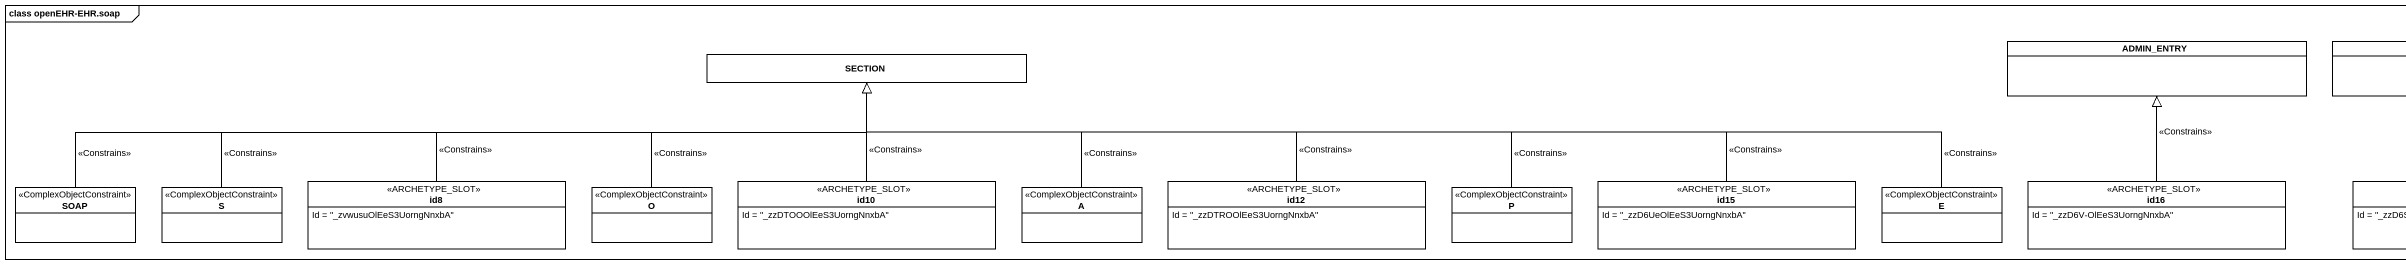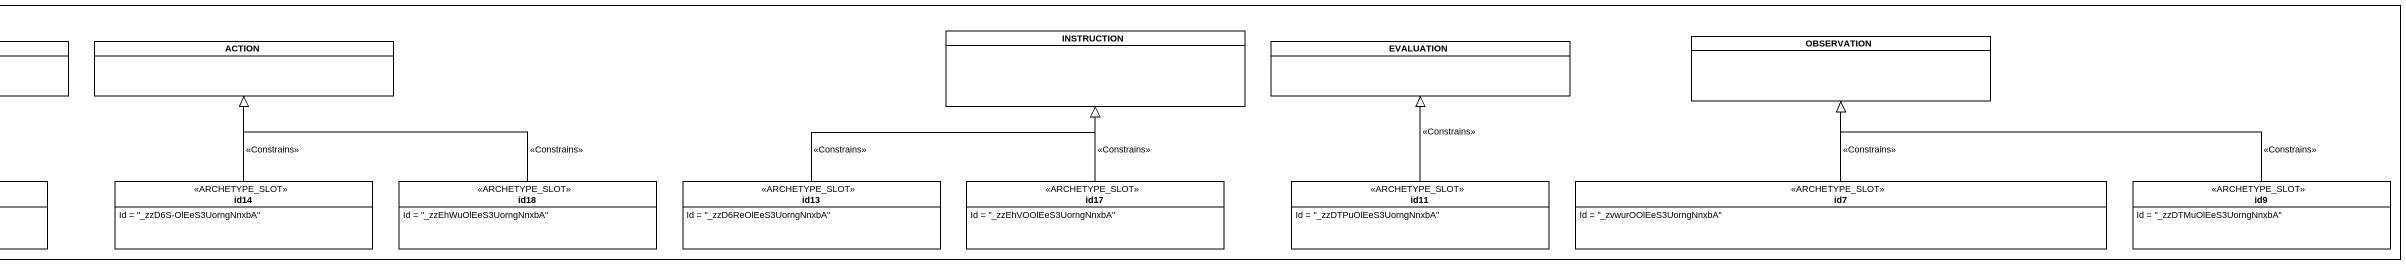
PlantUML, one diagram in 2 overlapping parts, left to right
@startuml
mainframe class openEHR-EHR.soap
hide circle
hide empty members
class INSTRUCTION
class OBSERVATION
class SECTION
class ADMIN_ENTRY
class "ACTION" as ACTION_
class EVALUATION
class SOAP <<ComplexObjectConstraint>>
class S <<ComplexObjectConstraint>>
class id8 <<ARCHETYPE_SLOT>> {
  Id = "_zvwusuOlEeS3UorngNnxbA"
}
class "O" as O_ <<ComplexObjectConstraint>>
class id10 <<ARCHETYPE_SLOT>> {
  Id = "_zzDTOOOlEeS3UorngNnxbA"
}
class A <<ComplexObjectConstraint>>
class id12 <<ARCHETYPE_SLOT>> {
  Id = "_zzDTROOlEeS3UorngNnxbA"
}
class P <<ComplexObjectConstraint>>
class id15 <<ARCHETYPE_SLOT>> {
  Id = "_zzD6UeOlEeS3UorngNnxbA"
}
class E <<ComplexObjectConstraint>>
class id16 <<ARCHETYPE_SLOT>> {
  Id = "_zzD6V-OlEeS3UorngNnxbA"
}
class id14 <<ARCHETYPE_SLOT>> {
  Id = "_zzD6S-OlEeS3UorngNnxbA"
}
class id18 <<ARCHETYPE_SLOT>> {
  Id = "_zzEhWuOlEeS3UorngNnxbA"
}
class id13 <<ARCHETYPE_SLOT>> {
  Id = "_zzD6ReOlEeS3UorngNnxbA"
}
class id17 <<ARCHETYPE_SLOT>> {
  Id = "_zzEhVOOlEeS3UorngNnxbA"
}
class id11 <<ARCHETYPE_SLOT>> {
  Id = "_zzDTPuOlEeS3UorngNnxbA"
}
class id7 <<ARCHETYPE_SLOT>> {
  Id = "_zvwurOOlEeS3UorngNnxbA"
}
class id9 <<ARCHETYPE_SLOT>> {
  Id = "_zzDTMuOlEeS3UorngNnxbA"
}
SOAP -right-|> SECTION : <<Constrains>>
S -right-|> SECTION : <<Constrains>>
id8 -right-|> SECTION : <<Constrains>>
O_ -up-|> SECTION : <<Constrains>>
id10 -up-|> SECTION : <<Constrains>>
A -up-|> SECTION : <<Constrains>>
id12 -left-|> SECTION : <<Constrains>>
P -left-|> SECTION : <<Constrains>>
id15 -left-|> SECTION : <<Constrains>>
E -left-|> SECTION : <<Constrains>>
id16 -up-|> ADMIN_ENTRY : <<Constrains>>
id14 -up-|> ACTION_ : <<Constrains>>
id18 -left-|> ACTION_ : <<Constrains>>
id13 -right-|> INSTRUCTION : <<Constrains>>
id17 -up-|> INSTRUCTION : <<Constrains>>
id11 -up-|> EVALUATION : <<Constrains>>
id7 -up-|> OBSERVATION : <<Constrains>>
id9 -left-|> OBSERVATION : <<Constrains>>
@enduml
